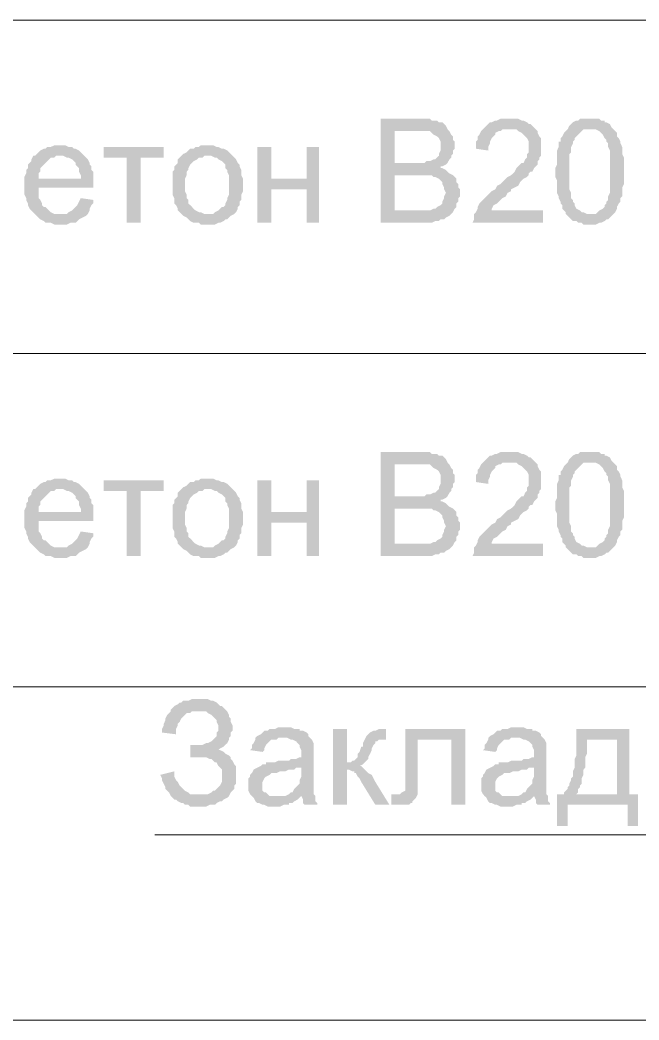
# Model space of a CAD drawing. Header units: millimetres. Extents: x -383313 to -161684, y -117025 to 99224.
# Drawn here: x -363955 to -362469, y -32083 to -29682 of the extents above; entities that cross this region are included whole.
import ezdxf

# ---------------------------------------------------------------- set-up
doc = ezdxf.new("R2010")
doc.units = ezdxf.units.MM
doc.header["$MEASUREMENT"] = 0
doc.layers.add('PDF_Geometry', color=7, linetype='Continuous')
doc.layers.add('PDF_Solid Fills', color=7, linetype='Continuous')

# ---------------------------------------------------------------- blocks, each defined once
blk = doc.blocks.new('A$Cf5759c35')
at = {"layer": 'PDF_Solid Fills'}
for points in [[(-4533.9, -11654.4), (-4627, -11654.4), (-4627, -11904.1), (-4504.3, -11904.1), (-4495.8, -11899.9), (-4491.6, -11899.9), (-4487.3, -11899.9), (-4483.1, -11895.7), (-4474.6, -11895.7), (-4470.4, -11891.4), (-4461.9, -11887.2), (-4461.9, -11887.2), (-4457.7, -11883), (-4453.5, -11878.7), (-4593.2, -11874.5), (-4593.2, -11789.8), (-4533.9, -11789.8), (-4453.5, -11789.8), (-4461.9, -11785.6), (-4466.2, -11781.4), (-4470.4, -11777.1), (-4478.9, -11772.9), (-4483.1, -11772.9), (-4483.1, -11768.7), (-4478.9, -11768.7), (-4470.4, -11764.4), (-4593.2, -11760.2), (-4593.2, -11684), (-4542.4, -11684), (-4461.9, -11684), (-4466.2, -11679.8), (-4470.4, -11671.3), (-4474.6, -11667.1), (-4478.9, -11662.8), (-4487.3, -11662.8), (-4491.6, -11658.6), (-4495.8, -11658.6), (-4504.3, -11658.6), (-4508.5, -11654.4), (-4517, -11654.4), (-4525.4, -11654.4)], [(-4318, -11654.4), (-4339.2, -11654.4), (-4347.6, -11658.6), (-4351.9, -11658.6), (-4360.3, -11662.8), (-4364.6, -11662.8), (-4368.8, -11667.1), (-4373, -11671.3), (-4377.3, -11675.5), (-4381.5, -11679.8), (-4385.7, -11684), (-4390, -11692.5), (-4394.2, -11696.7), (-4394.2, -11705.2), (-4398.4, -11709.4), (-4398.4, -11717.9), (-4398.4, -11726.3), (-4368.8, -11730.6), (-4368.8, -11722.1), (-4364.6, -11713.6), (-4364.6, -11709.4), (-4360.3, -11700.9), (-4356.1, -11696.7), (-4351.9, -11692.5), (-4351.9, -11688.2), (-4343.4, -11684), (-4339.2, -11684), (-4334.9, -11679.8), (-4326.5, -11679.8), (-4318, -11679.8), (-4254.5, -11679.8), (-4263, -11671.3), (-4263, -11671.3), (-4267.2, -11667.1), (-4271.4, -11667.1), (-4275.7, -11662.8), (-4284.1, -11658.6), (-4288.4, -11658.6), (-4296.8, -11654.4), (-4301.1, -11654.4), (-4309.5, -11654.4)], [(-4123.3, -11654.4), (-4123.3, -11654.4), (-4148.7, -11654.4), (-4152.9, -11658.6), (-4157.1, -11658.6), (-4165.6, -11662.8), (-4169.8, -11667.1), (-4169.8, -11667.1), (-4174.1, -11671.3), (-4178.3, -11679.8), (-4123.3, -11679.8), (-4123.3, -11679.8), (-4114.8, -11679.8), (-4110.6, -11679.8), (-4102.1, -11684), (-4097.9, -11688.2), (-4093.6, -11692.5), (-4089.4, -11700.9), (-4089.4, -11700.9), (-4085.2, -11705.2), (-4085.2, -11709.4), (-4080.9, -11713.6), (-4080.9, -11717.9), (-4080.9, -11722.1), (-4076.7, -11730.6), (-4076.7, -11739), (-4076.7, -11743.3), (-4076.7, -11751.7), (-4076.7, -11760.2), (-4076.7, -11772.9), (-4076.7, -11781.4), (-4076.7, -11781.4), (-4076.7, -11794.1), (-4076.7, -11802.5), (-4076.7, -11811), (-4076.7, -11819.5), (-4076.7, -11823.7), (-4076.7, -11832.2), (-4080.9, -11840.6), (-4080.9, -11844.9), (-4080.9, -11849.1), (-4085.2, -11853.3), (-4085.2, -11857.6), (-4089.4, -11861.8), (-4089.4, -11866), (-4093.6, -11870.3), (-4102.1, -11874.5), (-4106.3, -11878.7), (-4110.6, -11883), (-4119, -11883), (-4123.3, -11883), (-4178.3, -11887.2), (-4174.1, -11891.4), (-4169.8, -11895.7), (-4165.6, -11899.9), (-4157.1, -11899.9), (-4152.9, -11904.1), (-4144.4, -11904.1), (-4140.2, -11908.4), (-4131.7, -11908.4), (-4123.3, -11908.4), (-4123.3, -11908.4), (-4114.8, -11908.4), (-4110.6, -11908.4), (-4102.1, -11904.1), (-4097.9, -11904.1), (-4089.4, -11899.9), (-4085.2, -11895.7), (-4080.9, -11895.7), (-4076.7, -11891.4), (-4072.5, -11887.2), (-4068.2, -11883), (-4064, -11878.7), (-4059.8, -11870.3), (-4059.8, -11866), (-4055.5, -11857.6), (-4051.3, -11853.3), (-4051.3, -11849.1), (-4051.3, -11844.9), (-4047.1, -11840.6), (-4047.1, -11832.2), (-4047.1, -11827.9), (-4047.1, -11819.5), (-4042.8, -11811), (-4042.8, -11806.8), (-4042.8, -11798.3), (-4042.8, -11789.8), (-4042.8, -11781.4), (-4042.8, -11777.1), (-4042.8, -11768.7), (-4042.8, -11760.2), (-4042.8, -11751.7), (-4042.8, -11747.5), (-4047.1, -11739), (-4047.1, -11734.8), (-4047.1, -11726.3), (-4047.1, -11722.1), (-4051.3, -11713.6), (-4051.3, -11709.4), (-4055.5, -11700.9), (-4059.8, -11696.7), (-4059.8, -11688.2), (-4064, -11684), (-4064, -11684), (-4068.2, -11679.8), (-4072.5, -11675.5), (-4076.7, -11667.1), (-4085.2, -11662.8), (-4089.4, -11662.8), (-4089.4, -11658.6), (-4097.9, -11658.6), (-4102.1, -11654.4), (-4110.6, -11654.4), (-4119, -11654.4)], [(-4461.9, -11684), (-4542.4, -11684), (-4508.5, -11684), (-4504.3, -11688.2), (-4504.3, -11688.2), (-4500, -11692.5), (-4491.6, -11696.7), (-4487.3, -11700.9), (-4487.3, -11700.9), (-4483.1, -11709.4), (-4483.1, -11713.6), (-4483.1, -11722.1), (-4483.1, -11726.3), (-4483.1, -11730.6), (-4487.3, -11739), (-4487.3, -11743.3), (-4491.6, -11747.5), (-4495.8, -11751.7), (-4500, -11751.7), (-4508.5, -11756), (-4512.7, -11756), (-4517, -11756), (-4521.2, -11760.2), (-4529.7, -11760.2), (-4538.1, -11760.2), (-4593.2, -11760.2), (-4470.4, -11764.4), (-4466.2, -11760.2), (-4461.9, -11751.7), (-4457.7, -11747.5), (-4457.7, -11743.3), (-4453.5, -11739), (-4453.5, -11730.6), (-4449.2, -11726.3), (-4449.2, -11717.9), (-4449.2, -11717.9), (-4449.2, -11709.4), (-4453.5, -11705.2), (-4453.5, -11696.7), (-4457.7, -11692.5)], [(-4254.5, -11679.8), (-4318, -11679.8), (-4301.1, -11679.8), (-4296.8, -11684), (-4288.4, -11688.2), (-4284.1, -11692.5), (-4284.1, -11692.5), (-4279.9, -11696.7), (-4275.7, -11700.9), (-4271.4, -11709.4), (-4271.4, -11713.6), (-4271.4, -11722.1), (-4271.4, -11726.3), (-4271.4, -11734.8), (-4275.7, -11739), (-4275.7, -11747.5), (-4279.9, -11751.7), (-4284.1, -11760.2), (-4288.4, -11760.2), (-4292.6, -11764.4), (-4296.8, -11768.7), (-4301.1, -11772.9), (-4305.3, -11781.4), (-4309.5, -11785.6), (-4313.8, -11789.8), (-4322.2, -11794.1), (-4326.5, -11798.3), (-4334.9, -11806.8), (-4339.2, -11811), (-4347.6, -11815.2), (-4351.9, -11823.7), (-4360.3, -11827.9), (-4364.6, -11832.2), (-4368.8, -11836.4), (-4373, -11840.6), (-4377.3, -11844.9), (-4381.5, -11849.1), (-4385.7, -11853.3), (-4390, -11857.6), (-4394.2, -11866), (-4394.2, -11870.3), (-4398.4, -11878.7), (-4402.7, -11883), (-4402.7, -11883), (-4402.7, -11891.4), (-4402.7, -11895.7), (-4406.9, -11904.1), (-4237.6, -11904.1), (-4237.6, -11874.5), (-4360.3, -11874.5), (-4360.3, -11874.5), (-4360.3, -11870.3), (-4356.1, -11861.8), (-4347.6, -11857.6), (-4347.6, -11857.6), (-4343.4, -11853.3), (-4339.2, -11849.1), (-4334.9, -11844.9), (-4326.5, -11840.6), (-4322.2, -11832.2), (-4313.8, -11827.9), (-4313.8, -11823.7), (-4305.3, -11819.5), (-4296.8, -11815.2), (-4292.6, -11806.8), (-4288.4, -11802.5), (-4284.1, -11798.3), (-4275.7, -11794.1), (-4271.4, -11789.8), (-4271.4, -11785.6), (-4267.2, -11781.4), (-4263, -11781.4), (-4258.7, -11772.9), (-4254.5, -11768.7), (-4250.3, -11764.4), (-4250.3, -11756), (-4246, -11751.7), (-4246, -11747.5), (-4241.8, -11743.3), (-4241.8, -11734.8), (-4241.8, -11730.6), (-4241.8, -11722.1), (-4241.8, -11722.1), (-4241.8, -11713.6), (-4241.8, -11709.4), (-4241.8, -11700.9), (-4246, -11696.7), (-4250.3, -11688.2), (-4250.3, -11684)], [(-4178.3, -11679.8), (-4182.5, -11684), (-4186.8, -11688.2), (-4191, -11696.7), (-4195.2, -11700.9), (-4195.2, -11709.4), (-4199.5, -11709.4), (-4199.5, -11717.9), (-4199.5, -11722.1), (-4203.7, -11730.6), (-4203.7, -11734.8), (-4203.7, -11743.3), (-4203.7, -11747.5), (-4203.7, -11756), (-4203.7, -11764.4), (-4207.9, -11772.9), (-4207.9, -11781.4), (-4207.9, -11785.6), (-4207.9, -11794.1), (-4203.7, -11802.5), (-4203.7, -11811), (-4203.7, -11819.5), (-4203.7, -11827.9), (-4203.7, -11832.2), (-4199.5, -11840.6), (-4199.5, -11844.9), (-4195.2, -11853.3), (-4195.2, -11857.6), (-4191, -11861.8), (-4191, -11870.3), (-4186.8, -11874.5), (-4182.5, -11878.7), (-4182.5, -11883), (-4178.3, -11887.2), (-4123.3, -11883), (-4127.5, -11883), (-4131.7, -11883), (-4140.2, -11878.7), (-4144.4, -11878.7), (-4148.7, -11874.5), (-4157.1, -11870.3), (-4161.4, -11861.8), (-4161.4, -11861.8), (-4161.4, -11857.6), (-4165.6, -11853.3), (-4165.6, -11849.1), (-4169.8, -11844.9), (-4169.8, -11836.4), (-4169.8, -11832.2), (-4174.1, -11823.7), (-4174.1, -11815.2), (-4174.1, -11806.8), (-4174.1, -11798.3), (-4174.1, -11789.8), (-4174.1, -11781.4), (-4174.1, -11772.9), (-4174.1, -11764.4), (-4174.1, -11756), (-4174.1, -11747.5), (-4174.1, -11739), (-4169.8, -11734.8), (-4169.8, -11726.3), (-4169.8, -11722.1), (-4165.6, -11713.6), (-4165.6, -11709.4), (-4161.4, -11705.2), (-4161.4, -11700.9), (-4157.1, -11696.7), (-4152.9, -11692.5), (-4148.7, -11688.2), (-4144.4, -11684), (-4140.2, -11679.8), (-4131.7, -11679.8), (-4123.3, -11679.8)], [(-5397.5, -11717.9), (-5397.5, -11717.9), (-5410.2, -11717.9), (-5418.7, -11722.1), (-5427.1, -11722.1), (-5431.4, -11726.3), (-5435.6, -11726.3), (-5444.1, -11730.6), (-5448.3, -11734.8), (-5452.5, -11739), (-5456.8, -11743.3), (-5397.5, -11743.3), (-5393.3, -11743.3), (-5389, -11743.3), (-5380.6, -11747.5), (-5376.3, -11747.5), (-5367.9, -11751.7), (-5363.6, -11756), (-5359.4, -11760.2), (-5359.4, -11764.4), (-5355.2, -11768.7), (-5350.9, -11772.9), (-5350.9, -11781.4), (-5346.7, -11789.8), (-5346.7, -11798.3), (-5448.3, -11798.3), (-5317.1, -11798.3), (-5317.1, -11789.8), (-5317.1, -11781.4), (-5321.3, -11777.1), (-5321.3, -11768.7), (-5325.5, -11764.4), (-5325.5, -11760.2), (-5329.8, -11751.7), (-5334, -11747.5), (-5338.2, -11743.3), (-5342.5, -11739), (-5346.7, -11734.8), (-5350.9, -11730.6), (-5359.4, -11726.3), (-5363.6, -11726.3), (-5367.9, -11722.1), (-5376.3, -11722.1), (-5384.8, -11717.9), (-5389, -11717.9)], [(-5147.7, -11722.1), (-5291.7, -11722.1), (-5291.7, -11747.5), (-5236.6, -11747.5), (-5236.6, -11904.1), (-5202.8, -11904.1), (-5202.8, -11747.5), (-5147.7, -11747.5)], [(-5041.9, -11717.9), (-5041.9, -11717.9), (-5058.8, -11717.9), (-5063.1, -11722.1), (-5071.5, -11722.1), (-5075.8, -11726.3), (-5084.2, -11726.3), (-5088.5, -11730.6), (-5092.7, -11734.8), (-5101.2, -11739), (-5101.2, -11739), (-5105.4, -11743.3), (-5041.9, -11743.3), (-5041.9, -11743.3), (-5033.4, -11743.3), (-5025, -11747.5), (-5020.7, -11747.5), (-5016.5, -11751.7), (-5008, -11756), (-5003.8, -11760.2), (-4999.6, -11764.4), (-4999.6, -11772.9), (-4995.3, -11777.1), (-4995.3, -11781.4), (-4991.1, -11789.8), (-4991.1, -11798.3), (-4991.1, -11802.5), (-4991.1, -11811), (-4991.1, -11815.2), (-4991.1, -11823.7), (-4991.1, -11832.2), (-4991.1, -11836.4), (-4995.3, -11844.9), (-4995.3, -11849.1), (-4999.6, -11857.6), (-4999.6, -11861.8), (-5003.8, -11866), (-5008, -11866), (-5012.3, -11870.3), (-5016.5, -11874.5), (-5025, -11878.7), (-5029.2, -11883), (-5037.7, -11883), (-5041.9, -11883), (-5105.4, -11883), (-5101.2, -11887.2), (-5092.7, -11891.4), (-5088.5, -11895.7), (-5084.2, -11899.9), (-5075.8, -11904.1), (-5071.5, -11904.1), (-5063.1, -11904.1), (-5058.8, -11908.4), (-5050.4, -11908.4), (-5041.9, -11908.4), (-5037.7, -11908.4), (-5033.4, -11908.4), (-5025, -11908.4), (-5016.5, -11904.1), (-5012.3, -11904.1), (-5003.8, -11899.9), (-4999.6, -11895.7), (-4995.3, -11895.7), (-4991.1, -11891.4), (-4986.9, -11887.2), (-4978.4, -11883), (-4974.2, -11878.7), (-4969.9, -11870.3), (-4969.9, -11866), (-4969.9, -11866), (-4965.7, -11861.8), (-4965.7, -11853.3), (-4961.5, -11849.1), (-4961.5, -11840.6), (-4961.5, -11836.4), (-4957.2, -11827.9), (-4957.2, -11819.5), (-4957.2, -11811), (-4957.2, -11806.8), (-4957.2, -11798.3), (-4961.5, -11789.8), (-4961.5, -11781.4), (-4961.5, -11777.1), (-4965.7, -11768.7), (-4965.7, -11764.4), (-4969.9, -11760.2), (-4974.2, -11751.7), (-4978.4, -11747.5), (-4982.6, -11743.3), (-4986.9, -11739), (-4991.1, -11734.8), (-4995.3, -11730.6), (-5003.8, -11726.3), (-5008, -11726.3), (-5016.5, -11722.1), (-5020.7, -11722.1), (-5029.2, -11717.9), (-5033.4, -11717.9)], [(-4889.5, -11722.1), (-4923.4, -11722.1), (-4923.4, -11904.1), (-4889.5, -11904.1), (-4889.5, -11823.7), (-4804.8, -11823.7), (-4889.5, -11798.3)], [(-4775.2, -11722.1), (-4804.8, -11722.1), (-4804.8, -11798.3), (-4889.5, -11798.3), (-4804.8, -11823.7), (-4804.8, -11904.1), (-4775.2, -11904.1)], [(-5456.8, -11743.3), (-5461, -11743.3), (-5465.2, -11751.7), (-5465.2, -11756), (-5469.5, -11760.2), (-5473.7, -11764.4), (-5473.7, -11772.9), (-5477.9, -11777.1), (-5477.9, -11785.6), (-5482.2, -11794.1), (-5482.2, -11798.3), (-5482.2, -11806.8), (-5482.2, -11815.2), (-5482.2, -11823.7), (-5482.2, -11827.9), (-5482.2, -11836.4), (-5477.9, -11844.9), (-5477.9, -11849.1), (-5473.7, -11857.6), (-5473.7, -11861.8), (-5469.5, -11870.3), (-5465.2, -11874.5), (-5461, -11878.7), (-5456.8, -11883), (-5397.5, -11883), (-5397.5, -11883), (-5406, -11883), (-5410.2, -11883), (-5418.7, -11878.7), (-5422.9, -11874.5), (-5427.1, -11870.3), (-5431.4, -11866), (-5435.6, -11866), (-5439.8, -11861.8), (-5439.8, -11857.6), (-5444.1, -11849.1), (-5448.3, -11844.9), (-5448.3, -11836.4), (-5448.3, -11827.9), (-5448.3, -11819.5), (-5317.1, -11819.5), (-5317.1, -11819.5), (-5317.1, -11815.2), (-5317.1, -11806.8), (-5317.1, -11798.3), (-5448.3, -11798.3), (-5448.3, -11794.1), (-5448.3, -11785.6), (-5444.1, -11781.4), (-5444.1, -11772.9), (-5439.8, -11768.7), (-5435.6, -11764.4), (-5431.4, -11760.2), (-5427.1, -11756), (-5422.9, -11751.7), (-5418.7, -11747.5), (-5410.2, -11747.5), (-5406, -11743.3), (-5397.5, -11743.3)], [(-5105.4, -11743.3), (-5109.6, -11747.5), (-5113.9, -11751.7), (-5113.9, -11760.2), (-5118.1, -11764.4), (-5122.3, -11768.7), (-5122.3, -11777.1), (-5126.6, -11781.4), (-5126.6, -11789.8), (-5126.6, -11798.3), (-5126.6, -11806.8), (-5126.6, -11815.2), (-5126.6, -11815.2), (-5126.6, -11823.7), (-5126.6, -11832.2), (-5126.6, -11836.4), (-5122.3, -11844.9), (-5122.3, -11853.3), (-5122.3, -11857.6), (-5118.1, -11861.8), (-5113.9, -11870.3), (-5113.9, -11874.5), (-5109.6, -11878.7), (-5105.4, -11883), (-5041.9, -11883), (-5046.1, -11883), (-5050.4, -11883), (-5058.8, -11878.7), (-5063.1, -11878.7), (-5071.5, -11874.5), (-5075.8, -11870.3), (-5080, -11866), (-5080, -11866), (-5084.2, -11861.8), (-5088.5, -11857.6), (-5088.5, -11849.1), (-5092.7, -11844.9), (-5092.7, -11836.4), (-5096.9, -11827.9), (-5096.9, -11823.7), (-5096.9, -11815.2), (-5096.9, -11811), (-5096.9, -11802.5), (-5096.9, -11798.3), (-5092.7, -11789.8), (-5092.7, -11781.4), (-5088.5, -11777.1), (-5088.5, -11772.9), (-5084.2, -11764.4), (-5080, -11760.2), (-5080, -11760.2), (-5075.8, -11756), (-5067.3, -11751.7), (-5063.1, -11747.5), (-5054.6, -11747.5), (-5050.4, -11743.3), (-5041.9, -11743.3)], [(-4453.5, -11789.8), (-4533.9, -11789.8), (-4504.3, -11789.8), (-4500, -11794.1), (-4495.8, -11794.1), (-4487.3, -11798.3), (-4483.1, -11802.5), (-4478.9, -11806.8), (-4478.9, -11811), (-4474.6, -11819.5), (-4474.6, -11823.7), (-4470.4, -11832.2), (-4470.4, -11832.2), (-4474.6, -11840.6), (-4474.6, -11844.9), (-4478.9, -11853.3), (-4478.9, -11857.6), (-4483.1, -11861.8), (-4491.6, -11866), (-4495.8, -11870.3), (-4500, -11870.3), (-4508.5, -11874.5), (-4508.5, -11874.5), (-4517, -11874.5), (-4521.2, -11874.5), (-4529.7, -11874.5), (-4593.2, -11874.5), (-4453.5, -11878.7), (-4449.2, -11870.3), (-4445, -11866), (-4445, -11857.6), (-4440.8, -11853.3), (-4440.8, -11844.9), (-4436.5, -11840.6), (-4436.5, -11832.2), (-4436.5, -11823.7), (-4440.8, -11819.5), (-4440.8, -11811), (-4445, -11806.8), (-4445, -11798.3), (-4449.2, -11794.1), (-4449.2, -11794.1)], [(-5346.7, -11844.9), (-5346.7, -11844.9), (-5350.9, -11853.3), (-5355.2, -11861.8), (-5359.4, -11866), (-5363.6, -11870.3), (-5367.9, -11874.5), (-5367.9, -11874.5), (-5376.3, -11878.7), (-5380.6, -11883), (-5389, -11883), (-5397.5, -11883), (-5456.8, -11883), (-5456.8, -11883), (-5452.5, -11887.2), (-5448.3, -11891.4), (-5444.1, -11895.7), (-5435.6, -11899.9), (-5431.4, -11904.1), (-5422.9, -11904.1), (-5418.7, -11904.1), (-5410.2, -11908.4), (-5401.7, -11908.4), (-5397.5, -11908.4), (-5397.5, -11908.4), (-5389, -11908.4), (-5380.6, -11908.4), (-5372.1, -11904.1), (-5367.9, -11904.1), (-5359.4, -11904.1), (-5355.2, -11899.9), (-5350.9, -11895.7), (-5342.5, -11891.4), (-5342.5, -11891.4), (-5334, -11887.2), (-5329.8, -11883), (-5325.5, -11874.5), (-5325.5, -11870.3), (-5321.3, -11861.8), (-5317.1, -11857.6), (-5317.1, -11849.1)], [(-4533.9, -12454.5), (-4627, -12454.5), (-4627, -12704.2), (-4504.3, -12704.2), (-4495.8, -12700), (-4491.6, -12700), (-4487.3, -12700), (-4483.1, -12695.8), (-4474.6, -12695.8), (-4470.4, -12691.5), (-4461.9, -12687.3), (-4461.9, -12687.3), (-4457.7, -12683.1), (-4453.5, -12678.8), (-4593.2, -12674.6), (-4593.2, -12589.9), (-4533.9, -12589.9), (-4453.5, -12589.9), (-4461.9, -12585.7), (-4466.2, -12581.5), (-4470.4, -12577.2), (-4478.9, -12573), (-4483.1, -12573), (-4483.1, -12568.8), (-4478.9, -12568.8), (-4470.4, -12564.5), (-4593.2, -12560.3), (-4593.2, -12484.1), (-4542.4, -12484.1), (-4461.9, -12484.1), (-4466.2, -12479.9), (-4470.4, -12471.4), (-4474.6, -12467.2), (-4478.9, -12462.9), (-4487.3, -12462.9), (-4491.6, -12458.7), (-4495.8, -12458.7), (-4504.3, -12458.7), (-4508.5, -12454.5), (-4517, -12454.5), (-4525.4, -12454.5)], [(-4318, -12454.5), (-4339.2, -12454.5), (-4347.6, -12458.7), (-4351.9, -12458.7), (-4360.3, -12462.9), (-4364.6, -12462.9), (-4368.8, -12467.2), (-4373, -12471.4), (-4377.3, -12475.6), (-4381.5, -12479.9), (-4385.7, -12484.1), (-4390, -12492.6), (-4394.2, -12496.8), (-4394.2, -12505.3), (-4398.4, -12509.5), (-4398.4, -12518), (-4398.4, -12526.4), (-4368.8, -12530.7), (-4368.8, -12522.2), (-4364.6, -12513.7), (-4364.6, -12509.5), (-4360.3, -12501), (-4356.1, -12496.8), (-4351.9, -12492.6), (-4351.9, -12488.3), (-4343.4, -12484.1), (-4339.2, -12484.1), (-4334.9, -12479.9), (-4326.5, -12479.9), (-4318, -12479.9), (-4254.5, -12479.9), (-4263, -12471.4), (-4263, -12471.4), (-4267.2, -12467.2), (-4271.4, -12467.2), (-4275.7, -12462.9), (-4284.1, -12458.7), (-4288.4, -12458.7), (-4296.8, -12454.5), (-4301.1, -12454.5), (-4309.5, -12454.5)], [(-4123.3, -12454.5), (-4123.3, -12454.5), (-4148.7, -12454.5), (-4152.9, -12458.7), (-4157.1, -12458.7), (-4165.6, -12462.9), (-4169.8, -12467.2), (-4169.8, -12467.2), (-4174.1, -12471.4), (-4178.3, -12479.9), (-4123.3, -12479.9), (-4123.3, -12479.9), (-4114.8, -12479.9), (-4110.6, -12479.9), (-4102.1, -12484.1), (-4097.9, -12488.3), (-4093.6, -12492.6), (-4089.4, -12501), (-4089.4, -12501), (-4085.2, -12505.3), (-4085.2, -12509.5), (-4080.9, -12513.7), (-4080.9, -12518), (-4080.9, -12522.2), (-4076.7, -12530.7), (-4076.7, -12539.1), (-4076.7, -12543.4), (-4076.7, -12551.8), (-4076.7, -12560.3), (-4076.7, -12573), (-4076.7, -12581.5), (-4076.7, -12581.5), (-4076.7, -12594.2), (-4076.7, -12602.6), (-4076.7, -12611.1), (-4076.7, -12619.6), (-4076.7, -12623.8), (-4076.7, -12632.3), (-4080.9, -12640.7), (-4080.9, -12645), (-4080.9, -12649.2), (-4085.2, -12653.4), (-4085.2, -12657.7), (-4089.4, -12661.9), (-4089.4, -12666.1), (-4093.6, -12670.4), (-4102.1, -12674.6), (-4106.3, -12678.8), (-4110.6, -12683.1), (-4119, -12683.1), (-4123.3, -12683.1), (-4178.3, -12687.3), (-4174.1, -12691.5), (-4169.8, -12695.8), (-4165.6, -12700), (-4157.1, -12700), (-4152.9, -12704.2), (-4144.4, -12704.2), (-4140.2, -12708.5), (-4131.7, -12708.5), (-4123.3, -12708.5), (-4123.3, -12708.5), (-4114.8, -12708.5), (-4110.6, -12708.5), (-4102.1, -12704.2), (-4097.9, -12704.2), (-4089.4, -12700), (-4085.2, -12695.8), (-4080.9, -12695.8), (-4076.7, -12691.5), (-4072.5, -12687.3), (-4068.2, -12683.1), (-4064, -12678.8), (-4059.8, -12670.4), (-4059.8, -12666.1), (-4055.5, -12657.7), (-4051.3, -12653.4), (-4051.3, -12649.2), (-4051.3, -12645), (-4047.1, -12640.7), (-4047.1, -12632.3), (-4047.1, -12628), (-4047.1, -12619.6), (-4042.8, -12611.1), (-4042.8, -12606.9), (-4042.8, -12598.4), (-4042.8, -12589.9), (-4042.8, -12581.5), (-4042.8, -12577.2), (-4042.8, -12568.8), (-4042.8, -12560.3), (-4042.8, -12551.8), (-4042.8, -12547.6), (-4047.1, -12539.1), (-4047.1, -12534.9), (-4047.1, -12526.4), (-4047.1, -12522.2), (-4051.3, -12513.7), (-4051.3, -12509.5), (-4055.5, -12501), (-4059.8, -12496.8), (-4059.8, -12488.3), (-4064, -12484.1), (-4064, -12484.1), (-4068.2, -12479.9), (-4072.5, -12475.6), (-4076.7, -12467.2), (-4085.2, -12462.9), (-4089.4, -12462.9), (-4089.4, -12458.7), (-4097.9, -12458.7), (-4102.1, -12454.5), (-4110.6, -12454.5), (-4119, -12454.5)], [(-4254.5, -12479.9), (-4318, -12479.9), (-4301.1, -12479.9), (-4296.8, -12484.1), (-4288.4, -12488.3), (-4284.1, -12492.6), (-4284.1, -12492.6), (-4279.9, -12496.8), (-4275.7, -12501), (-4271.4, -12509.5), (-4271.4, -12513.7), (-4271.4, -12522.2), (-4271.4, -12526.4), (-4271.4, -12534.9), (-4275.7, -12539.1), (-4275.7, -12547.6), (-4279.9, -12551.8), (-4284.1, -12560.3), (-4288.4, -12560.3), (-4292.6, -12564.5), (-4296.8, -12568.8), (-4301.1, -12573), (-4305.3, -12581.5), (-4309.5, -12585.7), (-4313.8, -12589.9), (-4322.2, -12594.2), (-4326.5, -12598.4), (-4334.9, -12606.9), (-4339.2, -12611.1), (-4347.6, -12615.3), (-4351.9, -12623.8), (-4360.3, -12628), (-4364.6, -12632.3), (-4368.8, -12636.5), (-4373, -12640.7), (-4377.3, -12645), (-4381.5, -12649.2), (-4385.7, -12653.4), (-4390, -12657.7), (-4394.2, -12666.1), (-4394.2, -12670.4), (-4398.4, -12678.8), (-4402.7, -12683.1), (-4402.7, -12683.1), (-4402.7, -12691.5), (-4402.7, -12695.8), (-4406.9, -12704.2), (-4237.6, -12704.2), (-4237.6, -12674.6), (-4360.3, -12674.6), (-4360.3, -12674.6), (-4360.3, -12670.4), (-4356.1, -12661.9), (-4347.6, -12657.7), (-4347.6, -12657.7), (-4343.4, -12653.4), (-4339.2, -12649.2), (-4334.9, -12645), (-4326.5, -12640.7), (-4322.2, -12632.3), (-4313.8, -12628), (-4313.8, -12623.8), (-4305.3, -12619.6), (-4296.8, -12615.3), (-4292.6, -12606.9), (-4288.4, -12602.6), (-4284.1, -12598.4), (-4275.7, -12594.2), (-4271.4, -12589.9), (-4271.4, -12585.7), (-4267.2, -12581.5), (-4263, -12581.5), (-4258.7, -12573), (-4254.5, -12568.8), (-4250.3, -12564.5), (-4250.3, -12556.1), (-4246, -12551.8), (-4246, -12547.6), (-4241.8, -12543.4), (-4241.8, -12534.9), (-4241.8, -12530.7), (-4241.8, -12522.2), (-4241.8, -12522.2), (-4241.8, -12513.7), (-4241.8, -12509.5), (-4241.8, -12501), (-4246, -12496.8), (-4250.3, -12488.3), (-4250.3, -12484.1)], [(-4178.3, -12479.9), (-4182.5, -12484.1), (-4186.8, -12488.3), (-4191, -12496.8), (-4195.2, -12501), (-4195.2, -12509.5), (-4199.5, -12509.5), (-4199.5, -12518), (-4199.5, -12522.2), (-4203.7, -12530.7), (-4203.7, -12534.9), (-4203.7, -12543.4), (-4203.7, -12547.6), (-4203.7, -12556.1), (-4203.7, -12564.5), (-4207.9, -12573), (-4207.9, -12581.5), (-4207.9, -12585.7), (-4207.9, -12594.2), (-4203.7, -12602.6), (-4203.7, -12611.1), (-4203.7, -12619.6), (-4203.7, -12628), (-4203.7, -12632.3), (-4199.5, -12640.7), (-4199.5, -12645), (-4195.2, -12653.4), (-4195.2, -12657.7), (-4191, -12661.9), (-4191, -12670.4), (-4186.8, -12674.6), (-4182.5, -12678.8), (-4182.5, -12683.1), (-4178.3, -12687.3), (-4123.3, -12683.1), (-4127.5, -12683.1), (-4131.7, -12683.1), (-4140.2, -12678.8), (-4144.4, -12678.8), (-4148.7, -12674.6), (-4157.1, -12670.4), (-4161.4, -12661.9), (-4161.4, -12661.9), (-4161.4, -12657.7), (-4165.6, -12653.4), (-4165.6, -12649.2), (-4169.8, -12645), (-4169.8, -12636.5), (-4169.8, -12632.3), (-4174.1, -12623.8), (-4174.1, -12615.3), (-4174.1, -12606.9), (-4174.1, -12598.4), (-4174.1, -12589.9), (-4174.1, -12581.5), (-4174.1, -12573), (-4174.1, -12564.5), (-4174.1, -12556.1), (-4174.1, -12547.6), (-4174.1, -12539.1), (-4169.8, -12534.9), (-4169.8, -12526.4), (-4169.8, -12522.2), (-4165.6, -12513.7), (-4165.6, -12509.5), (-4161.4, -12505.3), (-4161.4, -12501), (-4157.1, -12496.8), (-4152.9, -12492.6), (-4148.7, -12488.3), (-4144.4, -12484.1), (-4140.2, -12479.9), (-4131.7, -12479.9), (-4123.3, -12479.9)], [(-4461.9, -12484.1), (-4542.4, -12484.1), (-4508.5, -12484.1), (-4504.3, -12488.3), (-4504.3, -12488.3), (-4500, -12492.6), (-4491.6, -12496.8), (-4487.3, -12501), (-4487.3, -12501), (-4483.1, -12509.5), (-4483.1, -12513.7), (-4483.1, -12522.2), (-4483.1, -12526.4), (-4483.1, -12530.7), (-4487.3, -12539.1), (-4487.3, -12543.4), (-4491.6, -12547.6), (-4495.8, -12551.8), (-4500, -12551.8), (-4508.5, -12556.1), (-4512.7, -12556.1), (-4517, -12556.1), (-4521.2, -12560.3), (-4529.7, -12560.3), (-4538.1, -12560.3), (-4593.2, -12560.3), (-4470.4, -12564.5), (-4466.2, -12560.3), (-4461.9, -12551.8), (-4457.7, -12547.6), (-4457.7, -12543.4), (-4453.5, -12539.1), (-4453.5, -12530.7), (-4449.2, -12526.4), (-4449.2, -12518), (-4449.2, -12518), (-4449.2, -12509.5), (-4453.5, -12505.3), (-4453.5, -12496.8), (-4457.7, -12492.6)], [(-5397.5, -12518), (-5397.5, -12518), (-5410.2, -12518), (-5418.7, -12522.2), (-5427.1, -12522.2), (-5431.4, -12526.4), (-5435.6, -12526.4), (-5444.1, -12530.7), (-5448.3, -12534.9), (-5452.5, -12539.1), (-5456.8, -12543.4), (-5397.5, -12543.4), (-5393.3, -12543.4), (-5389, -12543.4), (-5380.6, -12547.6), (-5376.3, -12547.6), (-5367.9, -12551.8), (-5363.6, -12556.1), (-5359.4, -12560.3), (-5359.4, -12564.5), (-5355.2, -12568.8), (-5350.9, -12573), (-5350.9, -12581.5), (-5346.7, -12589.9), (-5346.7, -12598.4), (-5448.3, -12598.4), (-5317.1, -12598.4), (-5317.1, -12589.9), (-5317.1, -12581.5), (-5321.3, -12577.2), (-5321.3, -12568.8), (-5325.5, -12564.5), (-5325.5, -12560.3), (-5329.8, -12551.8), (-5334, -12547.6), (-5338.2, -12543.4), (-5342.5, -12539.1), (-5346.7, -12534.9), (-5350.9, -12530.7), (-5359.4, -12526.4), (-5363.6, -12526.4), (-5367.9, -12522.2), (-5376.3, -12522.2), (-5384.8, -12518), (-5389, -12518)], [(-5147.7, -12522.2), (-5291.7, -12522.2), (-5291.7, -12547.6), (-5236.6, -12547.6), (-5236.6, -12704.2), (-5202.8, -12704.2), (-5202.8, -12547.6), (-5147.7, -12547.6)], [(-5041.9, -12518), (-5041.9, -12518), (-5058.8, -12518), (-5063.1, -12522.2), (-5071.5, -12522.2), (-5075.8, -12526.4), (-5084.2, -12526.4), (-5088.5, -12530.7), (-5092.7, -12534.9), (-5101.2, -12539.1), (-5101.2, -12539.1), (-5105.4, -12543.4), (-5041.9, -12543.4), (-5041.9, -12543.4), (-5033.4, -12543.4), (-5025, -12547.6), (-5020.7, -12547.6), (-5016.5, -12551.8), (-5008, -12556.1), (-5003.8, -12560.3), (-4999.6, -12564.5), (-4999.6, -12573), (-4995.3, -12577.2), (-4995.3, -12581.5), (-4991.1, -12589.9), (-4991.1, -12598.4), (-4991.1, -12602.6), (-4991.1, -12611.1), (-4991.1, -12615.3), (-4991.1, -12623.8), (-4991.1, -12632.3), (-4991.1, -12636.5), (-4995.3, -12645), (-4995.3, -12649.2), (-4999.6, -12657.7), (-4999.6, -12661.9), (-5003.8, -12666.1), (-5008, -12666.1), (-5012.3, -12670.4), (-5016.5, -12674.6), (-5025, -12678.8), (-5029.2, -12683.1), (-5037.7, -12683.1), (-5041.9, -12683.1), (-5105.4, -12683.1), (-5101.2, -12687.3), (-5092.7, -12691.5), (-5088.5, -12695.8), (-5084.2, -12700), (-5075.8, -12704.2), (-5071.5, -12704.2), (-5063.1, -12704.2), (-5058.8, -12708.5), (-5050.4, -12708.5), (-5041.9, -12708.5), (-5037.7, -12708.5), (-5033.4, -12708.5), (-5025, -12708.5), (-5016.5, -12704.2), (-5012.3, -12704.2), (-5003.8, -12700), (-4999.6, -12695.8), (-4995.3, -12695.8), (-4991.1, -12691.5), (-4986.9, -12687.3), (-4978.4, -12683.1), (-4974.2, -12678.8), (-4969.9, -12670.4), (-4969.9, -12666.1), (-4969.9, -12666.1), (-4965.7, -12661.9), (-4965.7, -12653.4), (-4961.5, -12649.2), (-4961.5, -12640.7), (-4961.5, -12636.5), (-4957.2, -12628), (-4957.2, -12619.6), (-4957.2, -12611.1), (-4957.2, -12606.9), (-4957.2, -12598.4), (-4961.5, -12589.9), (-4961.5, -12581.5), (-4961.5, -12577.2), (-4965.7, -12568.8), (-4965.7, -12564.5), (-4969.9, -12560.3), (-4974.2, -12551.8), (-4978.4, -12547.6), (-4982.6, -12543.4), (-4986.9, -12539.1), (-4991.1, -12534.9), (-4995.3, -12530.7), (-5003.8, -12526.4), (-5008, -12526.4), (-5016.5, -12522.2), (-5020.7, -12522.2), (-5029.2, -12518), (-5033.4, -12518)], [(-4889.5, -12522.2), (-4923.4, -12522.2), (-4923.4, -12704.2), (-4889.5, -12704.2), (-4889.5, -12623.8), (-4804.8, -12623.8), (-4889.5, -12598.4)], [(-4775.2, -12522.2), (-4804.8, -12522.2), (-4804.8, -12598.4), (-4889.5, -12598.4), (-4804.8, -12623.8), (-4804.8, -12704.2), (-4775.2, -12704.2)], [(-5456.8, -12543.4), (-5461, -12543.4), (-5465.2, -12551.8), (-5465.2, -12556.1), (-5469.5, -12560.3), (-5473.7, -12564.5), (-5473.7, -12573), (-5477.9, -12577.2), (-5477.9, -12585.7), (-5482.2, -12594.2), (-5482.2, -12598.4), (-5482.2, -12606.9), (-5482.2, -12615.3), (-5482.2, -12623.8), (-5482.2, -12628), (-5482.2, -12636.5), (-5477.9, -12645), (-5477.9, -12649.2), (-5473.7, -12657.7), (-5473.7, -12661.9), (-5469.5, -12670.4), (-5465.2, -12674.6), (-5461, -12678.8), (-5456.8, -12683.1), (-5397.5, -12683.1), (-5397.5, -12683.1), (-5406, -12683.1), (-5410.2, -12683.1), (-5418.7, -12678.8), (-5422.9, -12674.6), (-5427.1, -12670.4), (-5431.4, -12666.1), (-5435.6, -12666.1), (-5439.8, -12661.9), (-5439.8, -12657.7), (-5444.1, -12649.2), (-5448.3, -12645), (-5448.3, -12636.5), (-5448.3, -12628), (-5448.3, -12619.6), (-5317.1, -12619.6), (-5317.1, -12619.6), (-5317.1, -12615.3), (-5317.1, -12606.9), (-5317.1, -12598.4), (-5448.3, -12598.4), (-5448.3, -12594.2), (-5448.3, -12585.7), (-5444.1, -12581.5), (-5444.1, -12573), (-5439.8, -12568.8), (-5435.6, -12564.5), (-5431.4, -12560.3), (-5427.1, -12556.1), (-5422.9, -12551.8), (-5418.7, -12547.6), (-5410.2, -12547.6), (-5406, -12543.4), (-5397.5, -12543.4)], [(-5105.4, -12543.4), (-5109.6, -12547.6), (-5113.9, -12551.8), (-5113.9, -12560.3), (-5118.1, -12564.5), (-5122.3, -12568.8), (-5122.3, -12577.2), (-5126.6, -12581.5), (-5126.6, -12589.9), (-5126.6, -12598.4), (-5126.6, -12606.9), (-5126.6, -12615.3), (-5126.6, -12615.3), (-5126.6, -12623.8), (-5126.6, -12632.3), (-5126.6, -12636.5), (-5122.3, -12645), (-5122.3, -12653.4), (-5122.3, -12657.7), (-5118.1, -12661.9), (-5113.9, -12670.4), (-5113.9, -12674.6), (-5109.6, -12678.8), (-5105.4, -12683.1), (-5041.9, -12683.1), (-5046.1, -12683.1), (-5050.4, -12683.1), (-5058.8, -12678.8), (-5063.1, -12678.8), (-5071.5, -12674.6), (-5075.8, -12670.4), (-5080, -12666.1), (-5080, -12666.1), (-5084.2, -12661.9), (-5088.5, -12657.7), (-5088.5, -12649.2), (-5092.7, -12645), (-5092.7, -12636.5), (-5096.9, -12628), (-5096.9, -12623.8), (-5096.9, -12615.3), (-5096.9, -12611.1), (-5096.9, -12602.6), (-5096.9, -12598.4), (-5092.7, -12589.9), (-5092.7, -12581.5), (-5088.5, -12577.2), (-5088.5, -12573), (-5084.2, -12564.5), (-5080, -12560.3), (-5080, -12560.3), (-5075.8, -12556.1), (-5067.3, -12551.8), (-5063.1, -12547.6), (-5054.6, -12547.6), (-5050.4, -12543.4), (-5041.9, -12543.4)], [(-4453.5, -12589.9), (-4533.9, -12589.9), (-4504.3, -12589.9), (-4500, -12594.2), (-4495.8, -12594.2), (-4487.3, -12598.4), (-4483.1, -12602.6), (-4478.9, -12606.9), (-4478.9, -12611.1), (-4474.6, -12619.6), (-4474.6, -12623.8), (-4470.4, -12632.3), (-4470.4, -12632.3), (-4474.6, -12640.7), (-4474.6, -12645), (-4478.9, -12653.4), (-4478.9, -12657.7), (-4483.1, -12661.9), (-4491.6, -12666.1), (-4495.8, -12670.4), (-4500, -12670.4), (-4508.5, -12674.6), (-4508.5, -12674.6), (-4517, -12674.6), (-4521.2, -12674.6), (-4529.7, -12674.6), (-4593.2, -12674.6), (-4453.5, -12678.8), (-4449.2, -12670.4), (-4445, -12666.1), (-4445, -12657.7), (-4440.8, -12653.4), (-4440.8, -12645), (-4436.5, -12640.7), (-4436.5, -12632.3), (-4436.5, -12623.8), (-4440.8, -12619.6), (-4440.8, -12611.1), (-4445, -12606.9), (-4445, -12598.4), (-4449.2, -12594.2), (-4449.2, -12594.2)], [(-5346.7, -12645), (-5346.7, -12645), (-5350.9, -12653.4), (-5355.2, -12661.9), (-5359.4, -12666.1), (-5363.6, -12670.4), (-5367.9, -12674.6), (-5367.9, -12674.6), (-5376.3, -12678.8), (-5380.6, -12683.1), (-5389, -12683.1), (-5397.5, -12683.1), (-5456.8, -12683.1), (-5456.8, -12683.1), (-5452.5, -12687.3), (-5448.3, -12691.5), (-5444.1, -12695.8), (-5435.6, -12700), (-5431.4, -12704.2), (-5422.9, -12704.2), (-5418.7, -12704.2), (-5410.2, -12708.5), (-5401.7, -12708.5), (-5397.5, -12708.5), (-5397.5, -12708.5), (-5389, -12708.5), (-5380.6, -12708.5), (-5372.1, -12704.2), (-5367.9, -12704.2), (-5359.4, -12704.2), (-5355.2, -12700), (-5350.9, -12695.8), (-5342.5, -12691.5), (-5342.5, -12691.5), (-5334, -12687.3), (-5329.8, -12683.1), (-5325.5, -12674.6), (-5325.5, -12670.4), (-5321.3, -12661.9), (-5317.1, -12657.7), (-5317.1, -12649.2)], [(-5063.1, -13047.1), (-5080, -13047.1), (-5088.5, -13051.4), (-5101.2, -13051.4), (-5105.4, -13055.6), (-5109.6, -13055.6), (-5113.9, -13059.8), (-5122.3, -13064.1), (-5126.6, -13068.3), (-5130.8, -13072.5), (-5130.8, -13076.8), (-5135, -13081), (-5139.3, -13085.2), (-5143.5, -13093.7), (-5143.5, -13097.9), (-5147.7, -13106.4), (-5147.7, -13110.6), (-5152, -13119.1), (-5152, -13127.6), (-5118.1, -13131.8), (-5118.1, -13131.8), (-5118.1, -13127.6), (-5118.1, -13119.1), (-5113.9, -13110.6), (-5113.9, -13106.4), (-5109.6, -13102.2), (-5105.4, -13093.7), (-5101.2, -13089.5), (-5096.9, -13085.2), (-5092.7, -13081), (-5084.2, -13081), (-5080, -13076.8), (-5071.5, -13076.8), (-5063.1, -13076.8), (-4999.6, -13072.5), (-5003.8, -13068.3), (-5008, -13064.1), (-5012.3, -13064.1), (-5016.5, -13059.8), (-5020.7, -13055.6), (-5029.2, -13051.4), (-5033.4, -13051.4), (-5041.9, -13047.1), (-5050.4, -13047.1), (-5054.6, -13047.1)], [(-4999.6, -13072.5), (-5063.1, -13076.8), (-5046.1, -13076.8), (-5041.9, -13081), (-5033.4, -13085.2), (-5029.2, -13089.5), (-5025, -13093.7), (-5020.7, -13097.9), (-5020.7, -13102.2), (-5016.5, -13110.6), (-5016.5, -13114.9), (-5016.5, -13123.3), (-5020.7, -13127.6), (-5020.7, -13136), (-5025, -13140.3), (-5029.2, -13144.5), (-5033.4, -13148.7), (-5041.9, -13153), (-5046.1, -13153), (-5046.1, -13153), (-5054.6, -13157.2), (-5058.8, -13157.2), (-5067.3, -13157.2), (-5075.8, -13157.2), (-5084.2, -13157.2), (-5084.2, -13186.8), (-5067.3, -13186.8), (-5058.8, -13186.8), (-5054.6, -13186.8), (-5046.1, -13186.8), (-5037.7, -13191.1), (-5033.4, -13191.1), (-5029.2, -13195.3), (-5025, -13199.5), (-5020.7, -13199.5), (-5016.5, -13208), (-5012.3, -13212.2), (-5008, -13216.5), (-5008, -13224.9), (-5008, -13229.2), (-5008, -13233.4), (-5008, -13241.9), (-5008, -13246.1), (-5012.3, -13254.6), (-5016.5, -13258.8), (-5020.7, -13263), (-5025, -13267.3), (-5029.2, -13267.3), (-5033.4, -13271.5), (-5041.9, -13275.7), (-5050.4, -13275.7), (-5054.6, -13275.7), (-5063.1, -13275.7), (-5130.8, -13280), (-5126.6, -13284.2), (-5122.3, -13288.4), (-5118.1, -13288.4), (-5113.9, -13292.7), (-5105.4, -13296.9), (-5101.2, -13296.9), (-5096.9, -13301.1), (-5088.5, -13301.1), (-5084.2, -13305.4), (-5075.8, -13305.4), (-5071.5, -13305.4), (-5063.1, -13305.4), (-5058.8, -13305.4), (-5050.4, -13305.4), (-5046.1, -13305.4), (-5037.7, -13301.1), (-5029.2, -13301.1), (-5025, -13301.1), (-5020.7, -13296.9), (-5012.3, -13292.7), (-5008, -13292.7), (-5003.8, -13288.4), (-4995.3, -13284.2), (-4995.3, -13284.2), (-4991.1, -13280), (-4986.9, -13271.5), (-4982.6, -13267.3), (-4978.4, -13263), (-4978.4, -13254.6), (-4974.2, -13250.3), (-4974.2, -13241.9), (-4974.2, -13237.6), (-4974.2, -13229.2), (-4974.2, -13229.2), (-4974.2, -13220.7), (-4974.2, -13216.5), (-4974.2, -13208), (-4978.4, -13203.8), (-4982.6, -13195.3), (-4986.9, -13191.1), (-4986.9, -13186.8), (-4991.1, -13182.6), (-4999.6, -13178.4), (-5003.8, -13174.1), (-5012.3, -13169.9), (-5016.5, -13169.9), (-5016.5, -13169.9), (-5012.3, -13165.7), (-5003.8, -13161.4), (-4999.6, -13157.2), (-4995.3, -13153), (-4991.1, -13144.5), (-4991.1, -13140.3), (-4986.9, -13136), (-4986.9, -13127.6), (-4982.6, -13123.3), (-4982.6, -13114.9), (-4982.6, -13110.6), (-4986.9, -13102.2), (-4986.9, -13093.7), (-4991.1, -13089.5), (-4991.1, -13085.2), (-4995.3, -13076.8)], [(-4855.6, -13114.9), (-4855.6, -13114.9), (-4872.6, -13114.9), (-4881, -13119.1), (-4885.3, -13119.1), (-4893.7, -13119.1), (-4898, -13123.3), (-4906.4, -13123.3), (-4910.7, -13127.6), (-4914.9, -13131.8), (-4923.4, -13136), (-4927.6, -13140.3), (-4864.1, -13140.3), (-4859.9, -13140.3), (-4851.4, -13140.3), (-4842.9, -13144.5), (-4838.7, -13144.5), (-4830.2, -13148.7), (-4826, -13153), (-4826, -13153), (-4821.8, -13157.2), (-4821.8, -13161.4), (-4817.5, -13169.9), (-4817.5, -13178.4), (-4817.5, -13178.4), (-4817.5, -13186.8), (-4821.8, -13186.8), (-4830.2, -13191.1), (-4834.5, -13191.1), (-4842.9, -13191.1), (-4847.2, -13195.3), (-4855.6, -13195.3), (-4864.1, -13195.3), (-4872.6, -13195.3), (-4881, -13199.5), (-4889.5, -13199.5), (-4893.7, -13199.5), (-4902.2, -13199.5), (-4902.2, -13203.8), (-4910.7, -13203.8), (-4914.9, -13208), (-4817.5, -13212.2), (-4817.5, -13220.7), (-4817.5, -13224.9), (-4817.5, -13233.4), (-4821.8, -13241.9), (-4821.8, -13246.1), (-4821.8, -13250.3), (-4826, -13254.6), (-4830.2, -13258.8), (-4834.5, -13263), (-4838.7, -13271.5), (-4842.9, -13271.5), (-4847.2, -13275.7), (-4855.6, -13280), (-4817.5, -13280), (-4817.5, -13280), (-4813.3, -13288.4), (-4813.3, -13296.9), (-4809.1, -13301.1), (-4779.4, -13301.1), (-4779.4, -13296.9), (-4783.7, -13292.7), (-4783.7, -13284.2), (-4783.7, -13280), (-4787.9, -13275.7), (-4787.9, -13271.5), (-4787.9, -13267.3), (-4787.9, -13263), (-4787.9, -13254.6), (-4787.9, -13246.1), (-4787.9, -13237.6), (-4787.9, -13224.9), (-4787.9, -13182.6), (-4787.9, -13182.6), (-4787.9, -13174.1), (-4787.9, -13165.7), (-4787.9, -13161.4), (-4787.9, -13157.2), (-4787.9, -13153), (-4792.1, -13144.5), (-4796.4, -13140.3), (-4800.6, -13136), (-4800.6, -13131.8), (-4804.8, -13127.6), (-4813.3, -13123.3), (-4821.8, -13123.3), (-4821.8, -13119.1), (-4830.2, -13119.1), (-4834.5, -13119.1), (-4842.9, -13114.9), (-4851.4, -13114.9)], [(-4707.5, -13119.1), (-4741.3, -13119.1), (-4741.3, -13301.1), (-4707.5, -13301.1), (-4707.5, -13216.5), (-4665.1, -13216.5), (-4669.4, -13212.2), (-4673.6, -13208), (-4677.8, -13208), (-4677.8, -13208), (-4669.4, -13203.8), (-4665.1, -13199.5), (-4707.5, -13199.5)], [(-4614.3, -13119.1), (-4631.3, -13119.1), (-4639.7, -13123.3), (-4644, -13123.3), (-4652.4, -13127.6), (-4656.7, -13131.8), (-4656.7, -13131.8), (-4660.9, -13136), (-4665.1, -13144.5), (-4622.8, -13144.5), (-4614.3, -13144.5)], [(-4423.8, -13119.1), (-4567.8, -13119.1), (-4567.8, -13267.3), (-4567.8, -13267.3), (-4576.2, -13271.5), (-4576.2, -13271.5), (-4580.5, -13275.7), (-4588.9, -13275.7), (-4601.6, -13275.7), (-4601.6, -13301.1), (-4597.4, -13301.1), (-4588.9, -13301.1), (-4584.7, -13301.1), (-4576.2, -13301.1), (-4576.2, -13301.1), (-4567.8, -13301.1), (-4559.3, -13301.1), (-4555.1, -13296.9), (-4550.8, -13296.9), (-4550.8, -13292.7), (-4546.6, -13288.4), (-4542.4, -13284.2), (-4538.1, -13275.7), (-4538.1, -13271.5), (-4538.1, -13267.3), (-4538.1, -13263), (-4538.1, -13254.6), (-4538.1, -13246.1), (-4538.1, -13237.6), (-4538.1, -13144.5), (-4457.7, -13144.5)], [(-4296.8, -13114.9), (-4296.8, -13114.9), (-4313.8, -13114.9), (-4322.2, -13119.1), (-4326.5, -13119.1), (-4334.9, -13119.1), (-4339.2, -13123.3), (-4347.6, -13123.3), (-4351.9, -13127.6), (-4356.1, -13131.8), (-4364.6, -13136), (-4368.8, -13140.3), (-4305.3, -13140.3), (-4301.1, -13140.3), (-4292.6, -13140.3), (-4284.1, -13144.5), (-4279.9, -13144.5), (-4271.4, -13148.7), (-4267.2, -13153), (-4267.2, -13153), (-4263, -13157.2), (-4263, -13161.4), (-4258.7, -13169.9), (-4258.7, -13178.4), (-4258.7, -13178.4), (-4258.7, -13186.8), (-4263, -13186.8), (-4271.4, -13191.1), (-4275.7, -13191.1), (-4284.1, -13191.1), (-4288.4, -13195.3), (-4296.8, -13195.3), (-4305.3, -13195.3), (-4313.8, -13195.3), (-4322.2, -13199.5), (-4330.7, -13199.5), (-4334.9, -13199.5), (-4343.4, -13199.5), (-4343.4, -13203.8), (-4351.9, -13203.8), (-4356.1, -13208), (-4258.7, -13212.2), (-4258.7, -13220.7), (-4258.7, -13224.9), (-4258.7, -13233.4), (-4263, -13241.9), (-4263, -13246.1), (-4263, -13250.3), (-4267.2, -13254.6), (-4271.4, -13258.8), (-4275.7, -13263), (-4279.9, -13271.5), (-4284.1, -13271.5), (-4288.4, -13275.7), (-4296.8, -13280), (-4258.7, -13280), (-4258.7, -13280), (-4254.5, -13288.4), (-4254.5, -13296.9), (-4250.3, -13301.1), (-4220.6, -13301.1), (-4220.6, -13296.9), (-4224.9, -13292.7), (-4224.9, -13284.2), (-4224.9, -13280), (-4229.1, -13275.7), (-4229.1, -13271.5), (-4229.1, -13267.3), (-4229.1, -13263), (-4229.1, -13254.6), (-4229.1, -13246.1), (-4229.1, -13237.6), (-4229.1, -13224.9), (-4229.1, -13182.6), (-4229.1, -13182.6), (-4229.1, -13174.1), (-4229.1, -13165.7), (-4229.1, -13161.4), (-4229.1, -13157.2), (-4229.1, -13153), (-4233.3, -13144.5), (-4237.6, -13140.3), (-4241.8, -13136), (-4241.8, -13131.8), (-4246, -13127.6), (-4254.5, -13123.3), (-4263, -13123.3), (-4263, -13119.1), (-4271.4, -13119.1), (-4275.7, -13119.1), (-4284.1, -13114.9), (-4292.6, -13114.9)], [(-4030.1, -13119.1), (-4157.1, -13119.1), (-4157.1, -13144.5), (-4059.8, -13144.5), (-4059.8, -13275.7), (-4157.1, -13275.7), (-4186.8, -13275.7), (-4203.7, -13275.7), (-4203.7, -13351.9), (-4178.3, -13351.9), (-4178.3, -13301.1), (-4034.4, -13301.1), (-4009, -13275.7), (-4030.1, -13275.7)], [(-4927.6, -13140.3), (-4927.6, -13144.5), (-4931.8, -13153), (-4936.1, -13157.2), (-4936.1, -13165.7), (-4940.3, -13169.9), (-4910.7, -13174.1), (-4906.4, -13169.9), (-4906.4, -13165.7), (-4902.2, -13157.2), (-4898, -13153), (-4893.7, -13148.7), (-4889.5, -13144.5), (-4885.3, -13144.5), (-4876.8, -13144.5), (-4872.6, -13140.3), (-4864.1, -13140.3)], [(-4665.1, -13144.5), (-4669.4, -13153), (-4669.4, -13161.4), (-4673.6, -13161.4), (-4677.8, -13174.1), (-4682.1, -13178.4), (-4682.1, -13186.8), (-4686.3, -13191.1), (-4686.3, -13191.1), (-4690.5, -13195.3), (-4694.8, -13195.3), (-4699, -13199.5), (-4707.5, -13199.5), (-4665.1, -13199.5), (-4660.9, -13195.3), (-4656.7, -13191.1), (-4656.7, -13186.8), (-4652.4, -13178.4), (-4648.2, -13169.9), (-4648.2, -13165.7), (-4644, -13157.2), (-4639.7, -13153), (-4639.7, -13148.7), (-4635.5, -13148.7), (-4631.3, -13144.5), (-4622.8, -13144.5)], [(-4368.8, -13140.3), (-4368.8, -13144.5), (-4373, -13153), (-4377.3, -13157.2), (-4377.3, -13165.7), (-4381.5, -13169.9), (-4351.9, -13174.1), (-4347.6, -13169.9), (-4347.6, -13165.7), (-4343.4, -13157.2), (-4339.2, -13153), (-4334.9, -13148.7), (-4330.7, -13144.5), (-4326.5, -13144.5), (-4318, -13144.5), (-4313.8, -13140.3), (-4305.3, -13140.3)], [(-4157.1, -13144.5), (-4157.1, -13182.6), (-4161.4, -13191.1), (-4161.4, -13212.2), (-4165.6, -13220.7), (-4165.6, -13224.9), (-4165.6, -13233.4), (-4169.8, -13237.6), (-4169.8, -13241.9), (-4174.1, -13250.3), (-4174.1, -13254.6), (-4178.3, -13258.8), (-4178.3, -13263), (-4182.5, -13267.3), (-4186.8, -13271.5), (-4186.8, -13275.7), (-4157.1, -13275.7), (-4157.1, -13275.7), (-4152.9, -13271.5), (-4152.9, -13263), (-4148.7, -13258.8), (-4148.7, -13254.6), (-4144.4, -13250.3), (-4144.4, -13241.9), (-4144.4, -13237.6), (-4140.2, -13229.2), (-4140.2, -13224.9), (-4140.2, -13216.5), (-4136, -13212.2), (-4136, -13203.8), (-4136, -13195.3), (-4136, -13186.8), (-4131.7, -13178.4), (-4131.7, -13169.9), (-4131.7, -13161.4), (-4131.7, -13153), (-4131.7, -13144.5), (-4059.8, -13144.5)], [(-5122.3, -13220.7), (-5156.2, -13229.2), (-5152, -13237.6), (-5152, -13241.9), (-5147.7, -13250.3), (-5143.5, -13258.8), (-5143.5, -13263), (-5139.3, -13267.3), (-5135, -13271.5), (-5130.8, -13280), (-5063.1, -13275.7), (-5071.5, -13275.7), (-5075.8, -13275.7), (-5084.2, -13275.7), (-5088.5, -13271.5), (-5096.9, -13267.3), (-5101.2, -13263), (-5105.4, -13258.8), (-5105.4, -13258.8), (-5109.6, -13254.6), (-5113.9, -13246.1), (-5118.1, -13241.9), (-5122.3, -13233.4), (-5122.3, -13229.2)], [(-4914.9, -13208), (-4923.4, -13212.2), (-4923.4, -13212.2), (-4931.8, -13216.5), (-4936.1, -13224.9), (-4940.3, -13229.2), (-4940.3, -13233.4), (-4944.5, -13237.6), (-4944.5, -13246.1), (-4944.5, -13254.6), (-4944.5, -13254.6), (-4944.5, -13263), (-4944.5, -13267.3), (-4940.3, -13275.7), (-4936.1, -13280), (-4931.8, -13284.2), (-4927.6, -13292.7), (-4927.6, -13292.7), (-4923.4, -13296.9), (-4919.1, -13296.9), (-4910.7, -13301.1), (-4906.4, -13301.1), (-4898, -13305.4), (-4889.5, -13305.4), (-4881, -13305.4), (-4876.8, -13305.4), (-4868.3, -13305.4), (-4859.9, -13301.1), (-4855.6, -13301.1), (-4847.2, -13301.1), (-4847.2, -13296.9), (-4838.7, -13296.9), (-4834.5, -13292.7), (-4826, -13288.4), (-4821.8, -13284.2), (-4876.8, -13280), (-4876.8, -13280), (-4885.3, -13280), (-4893.7, -13280), (-4898, -13275.7), (-4902.2, -13271.5), (-4906.4, -13271.5), (-4910.7, -13267.3), (-4910.7, -13258.8), (-4910.7, -13254.6), (-4910.7, -13250.3), (-4910.7, -13246.1), (-4906.4, -13237.6), (-4906.4, -13237.6), (-4902.2, -13233.4), (-4893.7, -13229.2), (-4889.5, -13224.9), (-4885.3, -13224.9), (-4876.8, -13224.9), (-4868.3, -13220.7), (-4864.1, -13220.7), (-4855.6, -13220.7), (-4847.2, -13216.5), (-4842.9, -13216.5), (-4834.5, -13216.5), (-4830.2, -13212.2), (-4821.8, -13212.2), (-4817.5, -13212.2)], [(-4665.1, -13216.5), (-4707.5, -13216.5), (-4703.2, -13216.5), (-4694.8, -13220.7), (-4690.5, -13220.7), (-4690.5, -13224.9), (-4686.3, -13224.9), (-4682.1, -13233.4), (-4677.8, -13237.6), (-4673.6, -13246.1), (-4639.7, -13301.1), (-4605.9, -13301.1), (-4639.7, -13246.1), (-4639.7, -13246.1), (-4644, -13237.6), (-4648.2, -13229.2), (-4656.7, -13224.9), (-4660.9, -13220.7)], [(-4356.1, -13208), (-4364.6, -13212.2), (-4364.6, -13212.2), (-4373, -13216.5), (-4377.3, -13224.9), (-4381.5, -13229.2), (-4381.5, -13233.4), (-4385.7, -13237.6), (-4385.7, -13246.1), (-4385.7, -13254.6), (-4385.7, -13254.6), (-4385.7, -13263), (-4385.7, -13267.3), (-4381.5, -13275.7), (-4377.3, -13280), (-4373, -13284.2), (-4368.8, -13292.7), (-4368.8, -13292.7), (-4364.6, -13296.9), (-4360.3, -13296.9), (-4351.9, -13301.1), (-4347.6, -13301.1), (-4339.2, -13305.4), (-4330.7, -13305.4), (-4322.2, -13305.4), (-4318, -13305.4), (-4309.5, -13305.4), (-4301.1, -13301.1), (-4296.8, -13301.1), (-4288.4, -13301.1), (-4288.4, -13296.9), (-4279.9, -13296.9), (-4275.7, -13292.7), (-4267.2, -13288.4), (-4263, -13284.2), (-4318, -13280), (-4318, -13280), (-4326.5, -13280), (-4334.9, -13280), (-4339.2, -13275.7), (-4343.4, -13271.5), (-4347.6, -13271.5), (-4351.9, -13267.3), (-4351.9, -13258.8), (-4351.9, -13254.6), (-4351.9, -13250.3), (-4351.9, -13246.1), (-4347.6, -13237.6), (-4347.6, -13237.6), (-4343.4, -13233.4), (-4334.9, -13229.2), (-4330.7, -13224.9), (-4326.5, -13224.9), (-4318, -13224.9), (-4309.5, -13220.7), (-4305.3, -13220.7), (-4296.8, -13220.7), (-4288.4, -13216.5), (-4284.1, -13216.5), (-4275.7, -13216.5), (-4271.4, -13212.2), (-4263, -13212.2), (-4258.7, -13212.2)]]:
    blk.add_hatch(color=8, dxfattribs=at).paths.add_polyline_path(points)
at = {"layer": 'PDF_Geometry', "color": 8, "lineweight": 13}
for points in [[(-13500.1, -11417.3), (4999.4, -11417.3)], [(-13500.1, -12217.4), (4999.4, -12217.4)], [(-13500.1, -13017.5), (4999.4, -13017.5)], [(-5168.9, -13373.1), (-321.7, -13373.1)], [(-13500.1, -13817.6), (4999.4, -13817.6)]]:
    blk.add_lwpolyline(points, dxfattribs=at)
at = {"layer": 'PDF_Solid Fills', "color": 8, "lineweight": 13}
for points in [[(-4423.8, -13119.1), (-4457.7, -13144.5), (-4423.8, -13301.1), (-4457.7, -13301.1)], [(-4855.6, -13280), (-4876.8, -13280), (-4817.5, -13280), (-4821.8, -13284.2)], [(-4296.8, -13280), (-4318, -13280), (-4258.7, -13280), (-4263, -13284.2)], [(-4009, -13275.7), (-4034.4, -13301.1), (-4009, -13351.9), (-4034.4, -13351.9)]]:
    blk.add_solid(points, dxfattribs=at)

msp = doc.modelspace()

# ---------------------------------------------------------------- block references
at = {"ltscale": 100}
msp.add_blockref('A$Cf5759c35', (-358461.97282, -18264.93104), dxfattribs=at)

doc.saveas('drawing.dxf')
